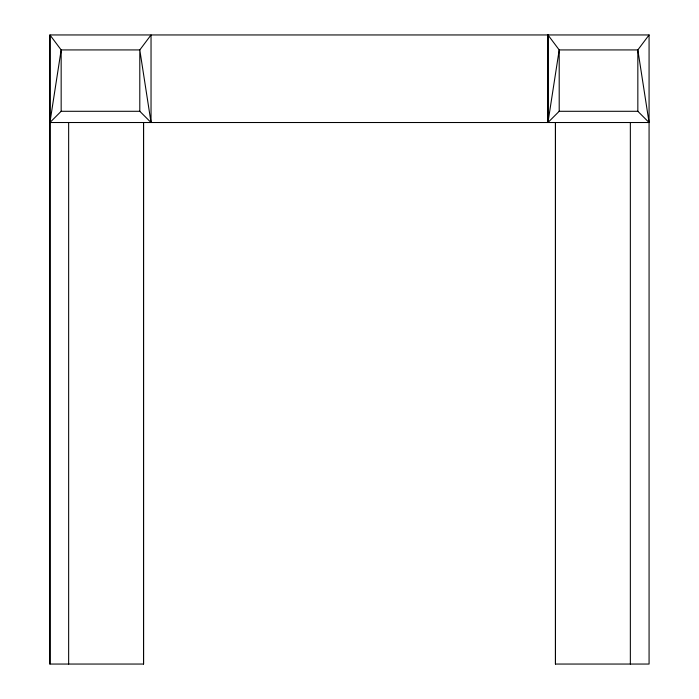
<?xml version="1.0" encoding="UTF-8"?>
<svg xmlns="http://www.w3.org/2000/svg" width="699" height="699" viewBox="0 0 699 699"><rect width="100%" height="100%" fill="white"/><g stroke="black" fill="none" stroke-linecap="round" stroke-linejoin="round"><path stroke-width="1.05" d="M143.548 664.05L143.548 122.517L143.548 664.05L49.926 664.05L49.926 34.95L649.074 34.95L649.074 664.05L555.46 664.05L555.452 122.517L555.46 664.05M559.2 111.29L559.2 49.926L547.964 34.95L547.964 122.517L559.2 111.29L637.837 111.29L649.074 122.517L49.926 122.517L61.163 49.926L49.926 34.95L49.926 664.05M630.349 664.05L630.349 122.517M649.074 34.95L637.837 49.926L637.837 111.29M49.926 122.517L61.163 111.29L61.163 49.926L139.8 49.926L151.036 34.95L151.036 122.517L139.8 111.29L61.163 111.29M649.074 122.517L637.837 49.926L559.2 49.926L547.964 122.517L547.964 34.95M151.036 122.517L139.8 49.926L139.8 111.29M68.651 122.517L68.651 664.05"/></g></svg>
